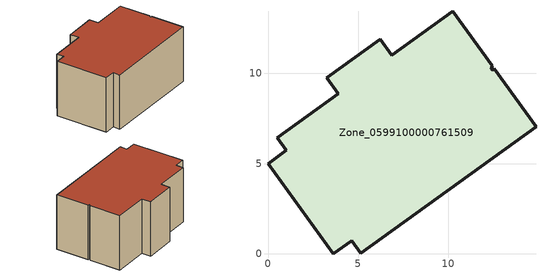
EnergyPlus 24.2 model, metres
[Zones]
Zone_0599100000761509
 floor ground (C_G): 3.62,0 0,5 1.02,5.73 0.52,6.42 3.89,8.87 3.25,9.75 6.21,11.9 6.85,11.02 10.23,13.46 12.42,10.42 12.38,10.22 12.42,10.17 12.54,10.25 14.85,7.05 5.14,0.03 4.63,0.73 z0
 wall outside (C_F): 6.85,11.02 6.21,11.9 3.25,9.75 3.89,8.87 0.52,6.42 1.02,5.73 0,5 3.62,0 4.63,0.73 5.14,0.03 14.85,7.05 12.54,10.25 12.42,10.17 12.38,10.22 12.42,10.42 10.23,13.46 6.85,11.02 z0:6.56
 roof outside (C_R): 12.54,10.25 12.42,10.17 12.38,10.22 12.42,10.42 10.23,13.46 6.85,11.02 6.21,11.9 3.25,9.75 3.89,8.87 0.52,6.42 1.02,5.73 0,5 3.62,0 4.63,0.73 5.14,0.03 14.85,7.05 z6.56
[BUILDING]
Pand.0599100000761509: North Axis=0; Terrain=City; Loads Convergence Tolerance Value=0.04; Temperature Convergence Tolerance Value=0.4; Solar Distribution=FullExterior; Maximum Number of Warmup Days=25; Minimum Number of Warmup Days=1
[Site:Location]
Rotterdam.The.Hague.AP_ZH_NLD Design_Conditions: Latitude=51.96; Longitude=4.45; Time Zone=1; Elevation=-4.5
[SITE:GROUNDTEMPERATURE:BUILDINGSURFACE]
18, 18, 18, 18, 18, 18, 18, 18, 18, 18, 18, 18
[MATERIAL] Thermal Absorptance=0.9; Solar Absorptance=0.7; Visible Absorptance=0.7
Name | Roughness | Thickness | Conductivity | Density | Specific Heat
G.D.2006-2014 | MediumSmooth | 0.15 | 0.06 | 540 | 1210
F.D.2006-2014 | Rough | 0.3 | 0.12 | 1920 | 840
R.D.2006-2014 | MediumRough | 0.2 | 0.08 | 1500 | 1000
[CONSTRUCTION]
C_G: G.D.2006-2014
C_F: F.D.2006-2014
C_R: R.D.2006-2014
[ZONE]
Zone_0599100000761509: Type=1; Multiplier=1; Ceiling Height=Autocalculate; Volume=Autocalculate; Floor Area=autocalculate; Part of Total Floor Area=Yes
[ZONEINFILTRATION:DESIGNFLOWRATE]
Infil_Zone_0599100000761509: Zone or ZoneList or Space or SpaceList=Zone_0599100000761509; Schedule=AlwaysOn; Design Flow Rate Calculation Method=Flow/Area; Flow Rate per Floor Area=0.0021; Constant Term Coefficient=1; Temperature Term Coefficient=0; Velocity Term Coefficient=0; Velocity Squared Term Coefficient=0
[HVACTEMPLATE:ZONE:IDEALLOADSAIRSYSTEM]
Zone_0599100000761509: Maximum Heating Supply Air Temperature=50; Minimum Cooling Supply Air Temperature=13; Maximum Heating Supply Air Humidity Ratio=0.0156; Minimum Cooling Supply Air Humidity Ratio=0.0077; Heating Limit=NoLimit; Cooling Limit=NoLimit; Dehumidification Control Type=ConstantSensibleHeatRatio; Cooling Sensible Heat Ratio=0.7; Dehumidification Setpoint=60; Humidification Control Type=None; Humidification Setpoint=30; Outdoor Air Method=None; Outdoor Air Flow Rate per Person=0.00944; Outdoor Air Flow Rate per Zone Floor Area=0; Outdoor Air Flow Rate per Zone=0; Demand Controlled Ventilation Type=None; Outdoor Air Economizer Type=NoEconomizer; Heat Recovery Type=None; Sensible Heat Recovery Effectiveness=0.7; Latent Heat Recovery Effectiveness=0.65
[ZONECONTROL:THERMOSTAT]
ThermostatControl_Zone_0599100000761509: Zone or ZoneList=Zone_0599100000761509; Control Type Schedule=DualSetpointControlType; Control 1=Thermostat_Zone_0599100000761509; Temperature Difference Between Cutout And Setpoint=0
[THERMOSTATSETPOINT:DUALSETPOINT]
Thermostat_Zone_0599100000761509: Heating Setpoint Temperature Schedule=HeatingSetpoint_Zone_0599100000761509; Cooling Setpoint Temperature Schedule=CoolingSetpoint_Zone_0599100000761509
[SCHEDULE:COMPACT]
HeatingSetpoint_Zone_0599100000761509: Through: 12/31, For: AllDays, Until: 24:00, 21
CoolingSetpoint_Zone_0599100000761509: Through: 12/31, For: AllDays, Until: 24:00, 24
DualSetpointControlType: Through: 12/31, For: AllDays, Until: 24:00, 4
AlwaysOn: Through: 12/31, For: AllDays, Until: 24:00, 1
